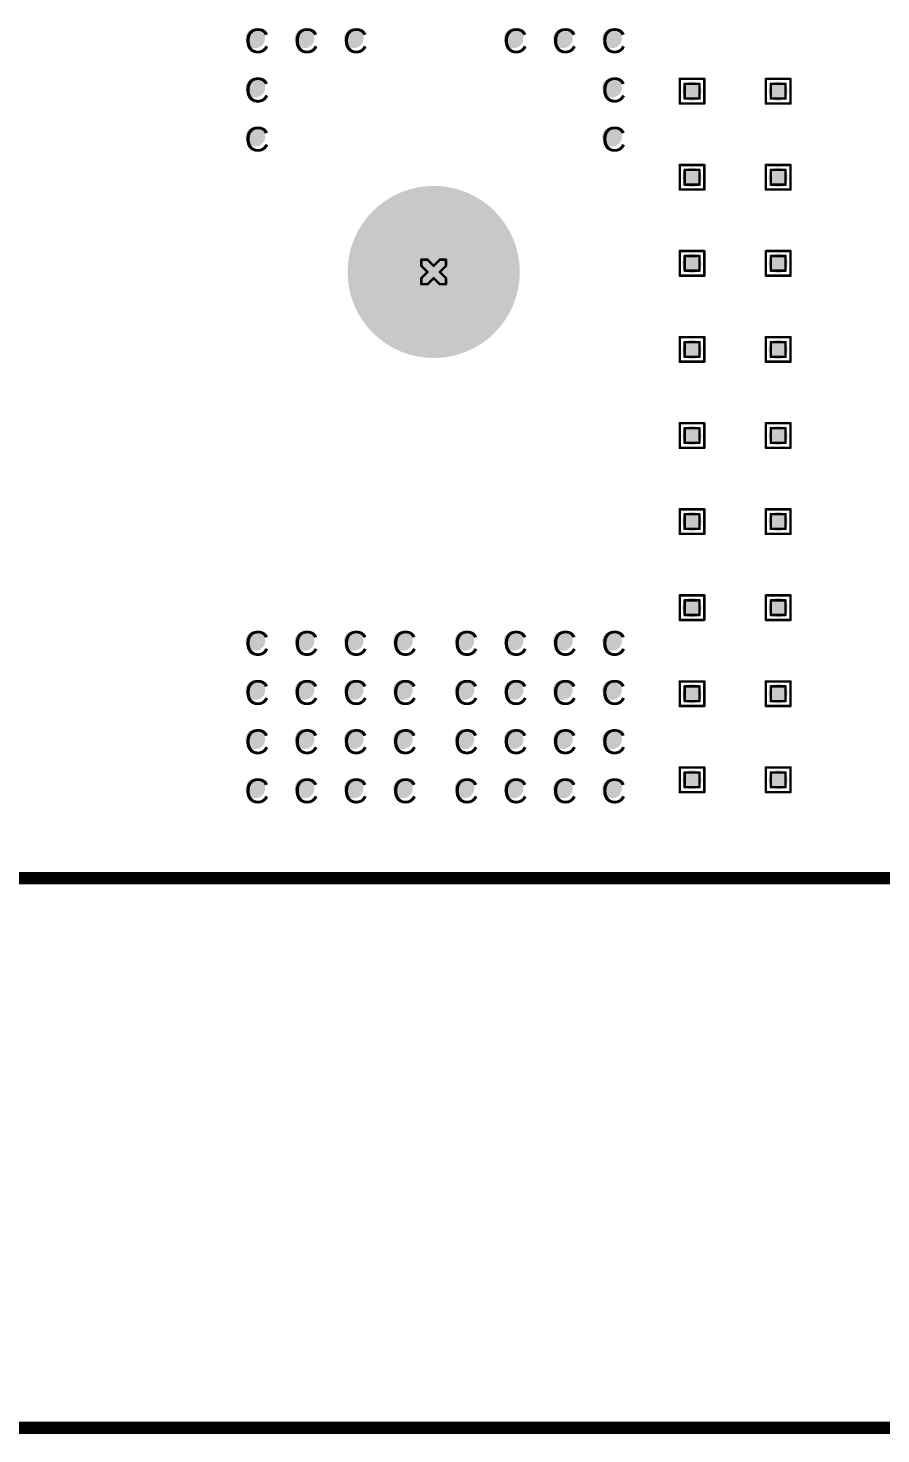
# Model space of a CAD drawing. Header units: millimetres. Extents: x -25 to 478, y -31 to 252.
# Drawn here: x 100.52 to 118.12, y -11.48 to 17.56 of the extents above; entities that cross this region are included whole.
import ezdxf

# ---------------------------------------------------------------- set-up
doc = ezdxf.new("R2010")
doc.units = ezdxf.units.MM
for name, color, linetype in [('DrillDrawing', 1, 'Continuous'), ('Mechanical1', 6, 'Continuous'), ('Mechanical2', 216, 'Continuous'), ('ViaHoleLayer', 16, 'Continuous')]:
    doc.layers.add(name, color=color, linetype=linetype)
doc.styles.add('Arial', font='', dxfattribs={"height": 0.2})
doc.styles.get('Arial').set_extended_font_data('Arial')

# ---------------------------------------------------------------- blocks, each defined once
blk = doc.blocks.new('FP_CB25_18_CY_CONN_TERM_LUG_25MM4_7MM9_MFG_1492')
at = {"layer": 'ViaHoleLayer'}
h = blk.add_hatch(color=16, dxfattribs=at)
edge = h.paths.add_edge_path()
edge.add_arc((-3.048, 3.683), 0.203, 0, 360)
h = blk.add_hatch(color=16, dxfattribs=at)
edge = h.paths.add_edge_path()
edge.add_arc((-2.032, 3.683), 0.203, 0, 360)
h = blk.add_hatch(color=16, dxfattribs=at)
edge = h.paths.add_edge_path()
edge.add_arc((-1.016, 3.683), 0.203, 0, 360)
h = blk.add_hatch(color=16, dxfattribs=at)
edge = h.paths.add_edge_path()
edge.add_arc((0, 3.683), 0.203, 0, 360)
h = blk.add_hatch(color=16, dxfattribs=at)
edge = h.paths.add_edge_path()
edge.add_arc((10.414, 3.683), 0.203, 0, 360)
h = blk.add_hatch(color=16, dxfattribs=at)
edge = h.paths.add_edge_path()
edge.add_arc((11.43, 3.683), 0.203, 0, 360)
h = blk.add_hatch(color=16, dxfattribs=at)
edge = h.paths.add_edge_path()
edge.add_arc((12.446, 3.683), 0.203, 0, 360)
h = blk.add_hatch(color=16, dxfattribs=at)
edge = h.paths.add_edge_path()
edge.add_arc((-3.048, 2.667), 0.203, 0, 360)
h = blk.add_hatch(color=16, dxfattribs=at)
edge = h.paths.add_edge_path()
edge.add_arc((-2.032, 2.667), 0.203, 0, 360)
h = blk.add_hatch(color=16, dxfattribs=at)
edge = h.paths.add_edge_path()
edge.add_arc((-1.016, 2.667), 0.203, 0, 360)
h = blk.add_hatch(color=16, dxfattribs=at)
edge = h.paths.add_edge_path()
edge.add_arc((0, 2.667), 0.203, 0, 360)
h = blk.add_hatch(color=16, dxfattribs=at)
edge = h.paths.add_edge_path()
edge.add_arc((12.446, 2.667), 0.203, 0, 360)
h = blk.add_hatch(color=16, dxfattribs=at)
edge = h.paths.add_edge_path()
edge.add_arc((-3.048, 1.651), 0.203, 0, 360)
h = blk.add_hatch(color=16, dxfattribs=at)
edge = h.paths.add_edge_path()
edge.add_arc((-2.032, 1.651), 0.203, 0, 360)
h = blk.add_hatch(color=16, dxfattribs=at)
edge = h.paths.add_edge_path()
edge.add_arc((-1.016, 1.651), 0.203, 0, 360)
h = blk.add_hatch(color=16, dxfattribs=at)
edge = h.paths.add_edge_path()
edge.add_arc((0, 1.651), 0.203, 0, 360)
h = blk.add_hatch(color=16, dxfattribs=at)
edge = h.paths.add_edge_path()
edge.add_arc((7.62, 0), 1.778, 0, 360)
h = blk.add_hatch(color=16, dxfattribs=at)
edge = h.paths.add_edge_path()
edge.add_arc((12.446, 1.651), 0.203, 0, 360)
h = blk.add_hatch(color=16, dxfattribs=at)
edge = h.paths.add_edge_path()
edge.add_arc((-3.048, 0.635), 0.203, 0, 360)
h = blk.add_hatch(color=16, dxfattribs=at)
edge = h.paths.add_edge_path()
edge.add_arc((-2.032, 0.635), 0.203, 0, 360)
h = blk.add_hatch(color=16, dxfattribs=at)
edge = h.paths.add_edge_path()
edge.add_arc((-1.016, 0.635), 0.203, 0, 360)
h = blk.add_hatch(color=16, dxfattribs=at)
edge = h.paths.add_edge_path()
edge.add_arc((0, 0.635), 0.203, 0, 360)
h = blk.add_hatch(color=16, dxfattribs=at)
edge = h.paths.add_edge_path()
edge.add_arc((-3.048, -0.635), 0.203, 0, 360)
h = blk.add_hatch(color=16, dxfattribs=at)
edge = h.paths.add_edge_path()
edge.add_arc((-2.032, -0.635), 0.203, 0, 360)
h = blk.add_hatch(color=16, dxfattribs=at)
edge = h.paths.add_edge_path()
edge.add_arc((-1.016, -0.635), 0.203, 0, 360)
h = blk.add_hatch(color=16, dxfattribs=at)
edge = h.paths.add_edge_path()
edge.add_arc((0, -0.635), 0.203, 0, 360)
h = blk.add_hatch(color=16, dxfattribs=at)
edge = h.paths.add_edge_path()
edge.add_arc((-3.048, -1.651), 0.203, 0, 360)
h = blk.add_hatch(color=16, dxfattribs=at)
edge = h.paths.add_edge_path()
edge.add_arc((-2.032, -1.651), 0.203, 0, 360)
h = blk.add_hatch(color=16, dxfattribs=at)
edge = h.paths.add_edge_path()
edge.add_arc((-1.016, -1.651), 0.203, 0, 360)
h = blk.add_hatch(color=16, dxfattribs=at)
edge = h.paths.add_edge_path()
edge.add_arc((0, -1.651), 0.203, 0, 360)
h = blk.add_hatch(color=16, dxfattribs=at)
edge = h.paths.add_edge_path()
edge.add_arc((12.446, -1.651), 0.203, 0, 360)
h = blk.add_hatch(color=16, dxfattribs=at)
edge = h.paths.add_edge_path()
edge.add_arc((-3.048, -2.667), 0.203, 0, 360)
h = blk.add_hatch(color=16, dxfattribs=at)
edge = h.paths.add_edge_path()
edge.add_arc((-2.032, -2.667), 0.203, 0, 360)
h = blk.add_hatch(color=16, dxfattribs=at)
edge = h.paths.add_edge_path()
edge.add_arc((-1.016, -2.667), 0.203, 0, 360)
h = blk.add_hatch(color=16, dxfattribs=at)
edge = h.paths.add_edge_path()
edge.add_arc((0, -2.667), 0.203, 0, 360)
h = blk.add_hatch(color=16, dxfattribs=at)
edge = h.paths.add_edge_path()
edge.add_arc((12.446, -2.667), 0.203, 0, 360)
h = blk.add_hatch(color=16, dxfattribs=at)
edge = h.paths.add_edge_path()
edge.add_arc((-3.048, -3.683), 0.203, 0, 360)
h = blk.add_hatch(color=16, dxfattribs=at)
edge = h.paths.add_edge_path()
edge.add_arc((-2.032, -3.683), 0.203, 0, 360)
h = blk.add_hatch(color=16, dxfattribs=at)
edge = h.paths.add_edge_path()
edge.add_arc((-1.016, -3.683), 0.203, 0, 360)
h = blk.add_hatch(color=16, dxfattribs=at)
edge = h.paths.add_edge_path()
edge.add_arc((0, -3.683), 0.203, 0, 360)
h = blk.add_hatch(color=16, dxfattribs=at)
edge = h.paths.add_edge_path()
edge.add_arc((10.414, -3.683), 0.203, 0, 360)
h = blk.add_hatch(color=16, dxfattribs=at)
edge = h.paths.add_edge_path()
edge.add_arc((11.43, -3.683), 0.203, 0, 360)
h = blk.add_hatch(color=16, dxfattribs=at)
edge = h.paths.add_edge_path()
edge.add_arc((12.446, -3.683), 0.203, 0, 360)

msp = doc.modelspace()

# ---------------------------------------------------------------- hatches: boundary and pattern name
at = {"layer": 'ViaHoleLayer'}
h = msp.add_hatch(color=16, dxfattribs=at)
edge = h.paths.add_edge_path()
edge.add_arc((114.224, 16.254), 0.2, 0, 360)
h = msp.add_hatch(color=16, dxfattribs=at)
edge = h.paths.add_edge_path()
edge.add_arc((116.002, 16.254), 0.2, 0, 360)
h = msp.add_hatch(color=16, dxfattribs=at)
edge = h.paths.add_edge_path()
edge.add_arc((114.224, 14.476), 0.2, 0, 360)
h = msp.add_hatch(color=16, dxfattribs=at)
edge = h.paths.add_edge_path()
edge.add_arc((116.002, 14.476), 0.2, 0, 360)
h = msp.add_hatch(color=16, dxfattribs=at)
edge = h.paths.add_edge_path()
edge.add_arc((114.224, 12.698), 0.2, 0, 360)
h = msp.add_hatch(color=16, dxfattribs=at)
edge = h.paths.add_edge_path()
edge.add_arc((116.002, 12.698), 0.2, 0, 360)
h = msp.add_hatch(color=16, dxfattribs=at)
edge = h.paths.add_edge_path()
edge.add_arc((114.224, 10.92), 0.2, 0, 360)
h = msp.add_hatch(color=16, dxfattribs=at)
edge = h.paths.add_edge_path()
edge.add_arc((116.002, 10.92), 0.2, 0, 360)
h = msp.add_hatch(color=16, dxfattribs=at)
edge = h.paths.add_edge_path()
edge.add_arc((114.224, 9.142), 0.2, 0, 360)
h = msp.add_hatch(color=16, dxfattribs=at)
edge = h.paths.add_edge_path()
edge.add_arc((116.002, 9.142), 0.2, 0, 360)
h = msp.add_hatch(color=16, dxfattribs=at)
edge = h.paths.add_edge_path()
edge.add_arc((114.224, 7.364), 0.2, 0, 360)
h = msp.add_hatch(color=16, dxfattribs=at)
edge = h.paths.add_edge_path()
edge.add_arc((116.002, 7.364), 0.2, 0, 360)
h = msp.add_hatch(color=16, dxfattribs=at)
edge = h.paths.add_edge_path()
edge.add_arc((114.224, 5.586), 0.2, 0, 360)
h = msp.add_hatch(color=16, dxfattribs=at)
edge = h.paths.add_edge_path()
edge.add_arc((116.002, 5.586), 0.2, 0, 360)
h = msp.add_hatch(color=16, dxfattribs=at)
edge = h.paths.add_edge_path()
edge.add_arc((114.224, 3.808), 0.2, 0, 360)
h = msp.add_hatch(color=16, dxfattribs=at)
edge = h.paths.add_edge_path()
edge.add_arc((116.002, 3.808), 0.2, 0, 360)
h = msp.add_hatch(color=16, dxfattribs=at)
edge = h.paths.add_edge_path()
edge.add_arc((114.224, 2.03), 0.2, 0, 360)
h = msp.add_hatch(color=16, dxfattribs=at)
edge = h.paths.add_edge_path()
edge.add_arc((116.002, 2.03), 0.2, 0, 360)

# ---------------------------------------------------------------- linework, layer by layer
at = {"layer": 'DrillDrawing', "const_width": 0.0508}
for points in [[(113.97, 16.508), (114.478, 16.508)], [(113.97, 16), (113.97, 16.508)], [(114.071, 16.406), (114.376, 16.406)], [(114.071, 16.102), (114.071, 16.406)], [(114.376, 16.102), (114.376, 16.406)], [(114.478, 16), (114.478, 16.508)], [(115.748, 16.508), (116.256, 16.508)], [(115.748, 16), (115.748, 16.508)], [(115.849, 16.406), (116.154, 16.406)], [(115.849, 16.102), (115.849, 16.406)], [(116.154, 16.102), (116.154, 16.406)], [(116.256, 16), (116.256, 16.508)], [(113.97, 16), (114.478, 16)], [(114.071, 16.102), (114.376, 16.102)], [(115.748, 16), (116.256, 16)], [(115.849, 16.102), (116.154, 16.102)], [(113.97, 14.73), (114.478, 14.73)], [(113.97, 14.222), (113.97, 14.73)], [(114.071, 14.628), (114.376, 14.628)], [(114.071, 14.324), (114.071, 14.628)], [(114.376, 14.324), (114.376, 14.628)], [(114.478, 14.222), (114.478, 14.73)], [(115.748, 14.73), (116.256, 14.73)], [(115.748, 14.222), (115.748, 14.73)], [(115.849, 14.628), (116.154, 14.628)], [(115.849, 14.324), (115.849, 14.628)], [(116.154, 14.324), (116.154, 14.628)], [(116.256, 14.222), (116.256, 14.73)], [(113.97, 14.222), (114.478, 14.222)], [(114.071, 14.324), (114.376, 14.324)], [(115.748, 14.222), (116.256, 14.222)], [(115.849, 14.324), (116.154, 14.324)], [(108.636, 12.647), (108.636, 12.774)], [(108.636, 12.774), (108.763, 12.774)], [(108.763, 12.774), (108.89, 12.647)], [(108.89, 12.647), (109.017, 12.774)], [(109.017, 12.774), (109.144, 12.774)], [(109.144, 12.647), (109.144, 12.774)], [(113.97, 12.952), (114.478, 12.952)], [(113.97, 12.444), (113.97, 12.952)], [(114.071, 12.85), (114.376, 12.85)], [(114.071, 12.546), (114.071, 12.85)], [(114.376, 12.546), (114.376, 12.85)], [(114.478, 12.444), (114.478, 12.952)], [(115.748, 12.952), (116.256, 12.952)], [(115.748, 12.444), (115.748, 12.952)], [(115.849, 12.85), (116.154, 12.85)], [(115.849, 12.546), (115.849, 12.85)], [(116.154, 12.546), (116.154, 12.85)], [(116.256, 12.444), (116.256, 12.952)], [(108.636, 12.647), (108.763, 12.52)], [(108.636, 12.393), (108.763, 12.52)], [(109.017, 12.52), (109.144, 12.647)], [(109.017, 12.52), (109.144, 12.393)], [(114.071, 12.546), (114.376, 12.546)], [(115.849, 12.546), (116.154, 12.546)], [(108.636, 12.266), (108.636, 12.393)], [(108.636, 12.266), (108.763, 12.266)], [(108.763, 12.266), (108.89, 12.393)], [(108.89, 12.393), (109.017, 12.266)], [(109.017, 12.266), (109.144, 12.266)], [(109.144, 12.266), (109.144, 12.393)], [(113.97, 12.444), (114.478, 12.444)], [(115.748, 12.444), (116.256, 12.444)], [(113.97, 11.174), (114.478, 11.174)], [(113.97, 10.666), (113.97, 11.174)], [(114.071, 11.072), (114.376, 11.072)], [(114.071, 10.768), (114.071, 11.072)], [(114.376, 10.768), (114.376, 11.072)], [(114.478, 10.666), (114.478, 11.174)], [(115.748, 11.174), (116.256, 11.174)], [(115.748, 10.666), (115.748, 11.174)], [(115.849, 11.072), (116.154, 11.072)], [(115.849, 10.768), (115.849, 11.072)], [(116.154, 10.768), (116.154, 11.072)], [(116.256, 10.666), (116.256, 11.174)], [(114.071, 10.768), (114.376, 10.768)], [(115.849, 10.768), (116.154, 10.768)], [(113.97, 10.666), (114.478, 10.666)], [(115.748, 10.666), (116.256, 10.666)], [(113.97, 9.396), (114.478, 9.396)], [(113.97, 8.888), (113.97, 9.396)], [(114.071, 9.294), (114.376, 9.294)], [(114.071, 8.99), (114.071, 9.294)], [(114.376, 8.99), (114.376, 9.294)], [(114.478, 8.888), (114.478, 9.396)], [(115.748, 9.396), (116.256, 9.396)], [(115.748, 8.888), (115.748, 9.396)], [(115.849, 9.294), (116.154, 9.294)], [(115.849, 8.99), (115.849, 9.294)], [(116.154, 8.99), (116.154, 9.294)], [(116.256, 8.888), (116.256, 9.396)], [(114.071, 8.99), (114.376, 8.99)], [(115.849, 8.99), (116.154, 8.99)], [(113.97, 8.888), (114.478, 8.888)], [(115.748, 8.888), (116.256, 8.888)], [(113.97, 7.618), (114.478, 7.618)], [(113.97, 7.11), (113.97, 7.618)], [(114.478, 7.11), (114.478, 7.618)], [(115.748, 7.618), (116.256, 7.618)], [(115.748, 7.11), (115.748, 7.618)], [(116.256, 7.11), (116.256, 7.618)], [(114.071, 7.516), (114.376, 7.516)], [(114.071, 7.212), (114.071, 7.516)], [(114.376, 7.212), (114.376, 7.516)], [(115.849, 7.516), (116.154, 7.516)], [(115.849, 7.212), (115.849, 7.516)], [(116.154, 7.212), (116.154, 7.516)], [(113.97, 7.11), (114.478, 7.11)], [(114.071, 7.212), (114.376, 7.212)], [(115.748, 7.11), (116.256, 7.11)], [(115.849, 7.212), (116.154, 7.212)], [(113.97, 5.84), (114.478, 5.84)], [(113.97, 5.332), (113.97, 5.84)], [(114.478, 5.332), (114.478, 5.84)], [(115.748, 5.84), (116.256, 5.84)], [(115.748, 5.332), (115.748, 5.84)], [(116.256, 5.332), (116.256, 5.84)], [(114.071, 5.738), (114.376, 5.738)], [(114.071, 5.434), (114.071, 5.738)], [(114.376, 5.434), (114.376, 5.738)], [(115.849, 5.738), (116.154, 5.738)], [(115.849, 5.434), (115.849, 5.738)], [(116.154, 5.434), (116.154, 5.738)], [(113.97, 5.332), (114.478, 5.332)], [(114.071, 5.434), (114.376, 5.434)], [(115.748, 5.332), (116.256, 5.332)], [(115.849, 5.434), (116.154, 5.434)], [(113.97, 4.062), (114.478, 4.062)], [(113.97, 3.554), (113.97, 4.062)], [(114.478, 3.554), (114.478, 4.062)], [(115.748, 4.062), (116.256, 4.062)], [(115.748, 3.554), (115.748, 4.062)], [(116.256, 3.554), (116.256, 4.062)], [(114.071, 3.96), (114.376, 3.96)], [(114.071, 3.656), (114.071, 3.96)], [(114.376, 3.656), (114.376, 3.96)], [(115.849, 3.96), (116.154, 3.96)], [(115.849, 3.656), (115.849, 3.96)], [(116.154, 3.656), (116.154, 3.96)], [(113.97, 3.554), (114.478, 3.554)], [(114.071, 3.656), (114.376, 3.656)], [(115.748, 3.554), (116.256, 3.554)], [(115.849, 3.656), (116.154, 3.656)], [(113.97, 2.284), (114.478, 2.284)], [(113.97, 1.776), (113.97, 2.284)], [(114.071, 2.182), (114.376, 2.182)], [(114.071, 1.878), (114.071, 2.182)], [(114.376, 1.878), (114.376, 2.182)], [(114.478, 1.776), (114.478, 2.284)], [(115.748, 2.284), (116.256, 2.284)], [(115.748, 1.776), (115.748, 2.284)], [(115.849, 2.182), (116.154, 2.182)], [(115.849, 1.878), (115.849, 2.182)], [(116.154, 1.878), (116.154, 2.182)], [(116.256, 1.776), (116.256, 2.284)], [(113.97, 1.776), (114.478, 1.776)], [(114.071, 1.878), (114.376, 1.878)], [(115.748, 1.776), (116.256, 1.776)], [(115.849, 1.878), (116.154, 1.878)]]:
    msp.add_lwpolyline(points, dxfattribs=at)
at = {"layer": 'DrillDrawing', "const_width": 0.0254}
for points in [[(113.957, 16.508, 1), (113.983, 16.508, 1)], [(113.957, 16.508, 1), (113.983, 16.508, 1)], [(114.059, 16.406, 1), (114.084, 16.406, 1)], [(114.059, 16.406, 1), (114.084, 16.406, 1)], [(114.364, 16.406, 1), (114.389, 16.406, 1)], [(114.364, 16.406, 1), (114.389, 16.406, 1)], [(114.465, 16.508, 1), (114.49, 16.508, 1)], [(114.465, 16.508, 1), (114.49, 16.508, 1)], [(115.735, 16.508, 1), (115.76, 16.508, 1)], [(115.735, 16.508, 1), (115.76, 16.508, 1)], [(115.837, 16.406, 1), (115.862, 16.406, 1)], [(115.837, 16.406, 1), (115.862, 16.406, 1)], [(116.141, 16.406, 1), (116.167, 16.406, 1)], [(116.141, 16.406, 1), (116.167, 16.406, 1)], [(116.243, 16.508, 1), (116.269, 16.508, 1)], [(116.243, 16.508, 1), (116.269, 16.508, 1)], [(113.957, 16, 1), (113.983, 16, 1)], [(113.957, 16, 1), (113.983, 16, 1)], [(114.059, 16.102, 1), (114.084, 16.102, 1)], [(114.059, 16.102, 1), (114.084, 16.102, 1)], [(114.364, 16.102, 1), (114.389, 16.102, 1)], [(114.364, 16.102, 1), (114.389, 16.102, 1)], [(114.465, 16, 1), (114.49, 16, 1)], [(114.465, 16, 1), (114.49, 16, 1)], [(115.735, 16, 1), (115.76, 16, 1)], [(115.735, 16, 1), (115.76, 16, 1)], [(115.837, 16.102, 1), (115.862, 16.102, 1)], [(115.837, 16.102, 1), (115.862, 16.102, 1)], [(116.141, 16.102, 1), (116.167, 16.102, 1)], [(116.141, 16.102, 1), (116.167, 16.102, 1)], [(116.243, 16, 1), (116.269, 16, 1)], [(116.243, 16, 1), (116.269, 16, 1)], [(113.957, 14.73, 1), (113.983, 14.73, 1)], [(113.957, 14.73, 1), (113.983, 14.73, 1)], [(114.059, 14.628, 1), (114.084, 14.628, 1)], [(114.059, 14.628, 1), (114.084, 14.628, 1)], [(114.364, 14.628, 1), (114.389, 14.628, 1)], [(114.364, 14.628, 1), (114.389, 14.628, 1)], [(114.465, 14.73, 1), (114.49, 14.73, 1)], [(114.465, 14.73, 1), (114.49, 14.73, 1)], [(115.735, 14.73, 1), (115.76, 14.73, 1)], [(115.735, 14.73, 1), (115.76, 14.73, 1)], [(115.837, 14.628, 1), (115.862, 14.628, 1)], [(115.837, 14.628, 1), (115.862, 14.628, 1)], [(116.141, 14.628, 1), (116.167, 14.628, 1)], [(116.141, 14.628, 1), (116.167, 14.628, 1)], [(116.243, 14.73, 1), (116.269, 14.73, 1)], [(116.243, 14.73, 1), (116.269, 14.73, 1)], [(113.957, 14.222, 1), (113.983, 14.222, 1)], [(113.957, 14.222, 1), (113.983, 14.222, 1)], [(114.059, 14.324, 1), (114.084, 14.324, 1)], [(114.059, 14.324, 1), (114.084, 14.324, 1)], [(114.364, 14.324, 1), (114.389, 14.324, 1)], [(114.364, 14.324, 1), (114.389, 14.324, 1)], [(114.465, 14.222, 1), (114.49, 14.222, 1)], [(114.465, 14.222, 1), (114.49, 14.222, 1)], [(115.735, 14.222, 1), (115.76, 14.222, 1)], [(115.735, 14.222, 1), (115.76, 14.222, 1)], [(115.837, 14.324, 1), (115.862, 14.324, 1)], [(115.837, 14.324, 1), (115.862, 14.324, 1)], [(116.141, 14.324, 1), (116.167, 14.324, 1)], [(116.141, 14.324, 1), (116.167, 14.324, 1)], [(116.243, 14.222, 1), (116.269, 14.222, 1)], [(116.243, 14.222, 1), (116.269, 14.222, 1)], [(108.623, 12.774, 1), (108.648, 12.774, 1)], [(108.623, 12.774, 1), (108.648, 12.774, 1)], [(108.75, 12.774, 1), (108.775, 12.774, 1)], [(108.75, 12.774, 1), (108.775, 12.774, 1)], [(109.004, 12.774, 1), (109.029, 12.774, 1)], [(109.004, 12.774, 1), (109.029, 12.774, 1)], [(109.131, 12.774, 1), (109.156, 12.774, 1)], [(109.131, 12.774, 1), (109.156, 12.774, 1)], [(113.957, 12.952, 1), (113.983, 12.952, 1)], [(113.957, 12.952, 1), (113.983, 12.952, 1)], [(114.059, 12.85, 1), (114.084, 12.85, 1)], [(114.059, 12.85, 1), (114.084, 12.85, 1)], [(114.364, 12.85, 1), (114.389, 12.85, 1)], [(114.364, 12.85, 1), (114.389, 12.85, 1)], [(114.465, 12.952, 1), (114.49, 12.952, 1)], [(114.465, 12.952, 1), (114.49, 12.952, 1)], [(115.735, 12.952, 1), (115.76, 12.952, 1)], [(115.735, 12.952, 1), (115.76, 12.952, 1)], [(115.837, 12.85, 1), (115.862, 12.85, 1)], [(115.837, 12.85, 1), (115.862, 12.85, 1)], [(116.141, 12.85, 1), (116.167, 12.85, 1)], [(116.141, 12.85, 1), (116.167, 12.85, 1)], [(116.243, 12.952, 1), (116.269, 12.952, 1)], [(116.243, 12.952, 1), (116.269, 12.952, 1)], [(108.623, 12.647, 1), (108.648, 12.647, 1)], [(108.623, 12.647, 1), (108.648, 12.647, 1)], [(108.75, 12.52, 1), (108.775, 12.52, 1)], [(108.75, 12.52, 1), (108.775, 12.52, 1)], [(108.877, 12.647, 1), (108.903, 12.647, 1)], [(108.877, 12.647, 1), (108.903, 12.647, 1)], [(109.004, 12.52, 1), (109.029, 12.52, 1)], [(109.004, 12.52, 1), (109.029, 12.52, 1)], [(109.131, 12.647, 1), (109.156, 12.647, 1)], [(109.131, 12.647, 1), (109.156, 12.647, 1)], [(114.059, 12.546, 1), (114.084, 12.546, 1)], [(114.059, 12.546, 1), (114.084, 12.546, 1)], [(114.364, 12.546, 1), (114.389, 12.546, 1)], [(114.364, 12.546, 1), (114.389, 12.546, 1)], [(115.837, 12.546, 1), (115.862, 12.546, 1)], [(115.837, 12.546, 1), (115.862, 12.546, 1)], [(116.141, 12.546, 1), (116.167, 12.546, 1)], [(116.141, 12.546, 1), (116.167, 12.546, 1)], [(108.623, 12.393, 1), (108.648, 12.393, 1)], [(108.623, 12.393, 1), (108.648, 12.393, 1)], [(108.623, 12.266, 1), (108.648, 12.266, 1)], [(108.623, 12.266, 1), (108.648, 12.266, 1)], [(108.75, 12.266, 1), (108.775, 12.266, 1)], [(108.75, 12.266, 1), (108.775, 12.266, 1)], [(108.877, 12.393, 1), (108.903, 12.393, 1)], [(108.877, 12.393, 1), (108.903, 12.393, 1)], [(109.004, 12.266, 1), (109.029, 12.266, 1)], [(109.004, 12.266, 1), (109.029, 12.266, 1)], [(109.131, 12.393, 1), (109.156, 12.393, 1)], [(109.131, 12.393, 1), (109.156, 12.393, 1)], [(109.131, 12.266, 1), (109.156, 12.266, 1)], [(109.131, 12.266, 1), (109.156, 12.266, 1)], [(113.957, 12.444, 1), (113.983, 12.444, 1)], [(113.957, 12.444, 1), (113.983, 12.444, 1)], [(114.465, 12.444, 1), (114.49, 12.444, 1)], [(114.465, 12.444, 1), (114.49, 12.444, 1)], [(115.735, 12.444, 1), (115.76, 12.444, 1)], [(115.735, 12.444, 1), (115.76, 12.444, 1)], [(116.243, 12.444, 1), (116.269, 12.444, 1)], [(116.243, 12.444, 1), (116.269, 12.444, 1)], [(113.957, 11.174, 1), (113.983, 11.174, 1)], [(113.957, 11.174, 1), (113.983, 11.174, 1)], [(114.059, 11.072, 1), (114.084, 11.072, 1)], [(114.059, 11.072, 1), (114.084, 11.072, 1)], [(114.364, 11.072, 1), (114.389, 11.072, 1)], [(114.364, 11.072, 1), (114.389, 11.072, 1)], [(114.465, 11.174, 1), (114.49, 11.174, 1)], [(114.465, 11.174, 1), (114.49, 11.174, 1)], [(115.735, 11.174, 1), (115.76, 11.174, 1)], [(115.735, 11.174, 1), (115.76, 11.174, 1)], [(115.837, 11.072, 1), (115.862, 11.072, 1)], [(115.837, 11.072, 1), (115.862, 11.072, 1)], [(116.141, 11.072, 1), (116.167, 11.072, 1)], [(116.141, 11.072, 1), (116.167, 11.072, 1)], [(116.243, 11.174, 1), (116.269, 11.174, 1)], [(116.243, 11.174, 1), (116.269, 11.174, 1)], [(114.059, 10.768, 1), (114.084, 10.768, 1)], [(114.059, 10.768, 1), (114.084, 10.768, 1)], [(114.364, 10.768, 1), (114.389, 10.768, 1)], [(114.364, 10.768, 1), (114.389, 10.768, 1)], [(115.837, 10.768, 1), (115.862, 10.768, 1)], [(115.837, 10.768, 1), (115.862, 10.768, 1)], [(116.141, 10.768, 1), (116.167, 10.768, 1)], [(116.141, 10.768, 1), (116.167, 10.768, 1)], [(113.957, 10.666, 1), (113.983, 10.666, 1)], [(113.957, 10.666, 1), (113.983, 10.666, 1)], [(114.465, 10.666, 1), (114.49, 10.666, 1)], [(114.465, 10.666, 1), (114.49, 10.666, 1)], [(115.735, 10.666, 1), (115.76, 10.666, 1)], [(115.735, 10.666, 1), (115.76, 10.666, 1)], [(116.243, 10.666, 1), (116.269, 10.666, 1)], [(116.243, 10.666, 1), (116.269, 10.666, 1)], [(113.957, 9.396, 1), (113.983, 9.396, 1)], [(113.957, 9.396, 1), (113.983, 9.396, 1)], [(114.059, 9.294, 1), (114.084, 9.294, 1)], [(114.059, 9.294, 1), (114.084, 9.294, 1)], [(114.364, 9.294, 1), (114.389, 9.294, 1)], [(114.364, 9.294, 1), (114.389, 9.294, 1)], [(114.465, 9.396, 1), (114.49, 9.396, 1)], [(114.465, 9.396, 1), (114.49, 9.396, 1)], [(115.735, 9.396, 1), (115.76, 9.396, 1)], [(115.735, 9.396, 1), (115.76, 9.396, 1)], [(115.837, 9.294, 1), (115.862, 9.294, 1)], [(115.837, 9.294, 1), (115.862, 9.294, 1)], [(116.141, 9.294, 1), (116.167, 9.294, 1)], [(116.141, 9.294, 1), (116.167, 9.294, 1)], [(116.243, 9.396, 1), (116.269, 9.396, 1)], [(116.243, 9.396, 1), (116.269, 9.396, 1)], [(114.059, 8.99, 1), (114.084, 8.99, 1)], [(114.059, 8.99, 1), (114.084, 8.99, 1)], [(114.364, 8.99, 1), (114.389, 8.99, 1)], [(114.364, 8.99, 1), (114.389, 8.99, 1)], [(115.837, 8.99, 1), (115.862, 8.99, 1)], [(115.837, 8.99, 1), (115.862, 8.99, 1)], [(116.141, 8.99, 1), (116.167, 8.99, 1)], [(116.141, 8.99, 1), (116.167, 8.99, 1)], [(113.957, 8.888, 1), (113.983, 8.888, 1)], [(113.957, 8.888, 1), (113.983, 8.888, 1)], [(114.465, 8.888, 1), (114.49, 8.888, 1)], [(114.465, 8.888, 1), (114.49, 8.888, 1)], [(115.735, 8.888, 1), (115.76, 8.888, 1)], [(115.735, 8.888, 1), (115.76, 8.888, 1)], [(116.243, 8.888, 1), (116.269, 8.888, 1)], [(116.243, 8.888, 1), (116.269, 8.888, 1)], [(113.957, 7.618, 1), (113.983, 7.618, 1)], [(113.957, 7.618, 1), (113.983, 7.618, 1)], [(114.465, 7.618, 1), (114.49, 7.618, 1)], [(114.465, 7.618, 1), (114.49, 7.618, 1)], [(115.735, 7.618, 1), (115.76, 7.618, 1)], [(115.735, 7.618, 1), (115.76, 7.618, 1)], [(116.243, 7.618, 1), (116.269, 7.618, 1)], [(116.243, 7.618, 1), (116.269, 7.618, 1)], [(114.059, 7.516, 1), (114.084, 7.516, 1)], [(114.059, 7.516, 1), (114.084, 7.516, 1)], [(114.364, 7.516, 1), (114.389, 7.516, 1)], [(114.364, 7.516, 1), (114.389, 7.516, 1)], [(115.837, 7.516, 1), (115.862, 7.516, 1)], [(115.837, 7.516, 1), (115.862, 7.516, 1)], [(116.141, 7.516, 1), (116.167, 7.516, 1)], [(116.141, 7.516, 1), (116.167, 7.516, 1)], [(113.957, 7.11, 1), (113.983, 7.11, 1)], [(113.957, 7.11, 1), (113.983, 7.11, 1)], [(114.059, 7.212, 1), (114.084, 7.212, 1)], [(114.059, 7.212, 1), (114.084, 7.212, 1)], [(114.364, 7.212, 1), (114.389, 7.212, 1)], [(114.364, 7.212, 1), (114.389, 7.212, 1)], [(114.465, 7.11, 1), (114.49, 7.11, 1)], [(114.465, 7.11, 1), (114.49, 7.11, 1)], [(115.735, 7.11, 1), (115.76, 7.11, 1)], [(115.735, 7.11, 1), (115.76, 7.11, 1)], [(115.837, 7.212, 1), (115.862, 7.212, 1)], [(115.837, 7.212, 1), (115.862, 7.212, 1)], [(116.141, 7.212, 1), (116.167, 7.212, 1)], [(116.141, 7.212, 1), (116.167, 7.212, 1)], [(116.243, 7.11, 1), (116.269, 7.11, 1)], [(116.243, 7.11, 1), (116.269, 7.11, 1)], [(113.957, 5.84, 1), (113.983, 5.84, 1)], [(113.957, 5.84, 1), (113.983, 5.84, 1)], [(114.465, 5.84, 1), (114.49, 5.84, 1)], [(114.465, 5.84, 1), (114.49, 5.84, 1)], [(115.735, 5.84, 1), (115.76, 5.84, 1)], [(115.735, 5.84, 1), (115.76, 5.84, 1)], [(116.243, 5.84, 1), (116.269, 5.84, 1)], [(116.243, 5.84, 1), (116.269, 5.84, 1)], [(114.059, 5.738, 1), (114.084, 5.738, 1)], [(114.059, 5.738, 1), (114.084, 5.738, 1)], [(114.364, 5.738, 1), (114.389, 5.738, 1)], [(114.364, 5.738, 1), (114.389, 5.738, 1)], [(115.837, 5.738, 1), (115.862, 5.738, 1)], [(115.837, 5.738, 1), (115.862, 5.738, 1)], [(116.141, 5.738, 1), (116.167, 5.738, 1)], [(116.141, 5.738, 1), (116.167, 5.738, 1)], [(113.957, 5.332, 1), (113.983, 5.332, 1)], [(113.957, 5.332, 1), (113.983, 5.332, 1)], [(114.059, 5.434, 1), (114.084, 5.434, 1)], [(114.059, 5.434, 1), (114.084, 5.434, 1)], [(114.364, 5.434, 1), (114.389, 5.434, 1)], [(114.364, 5.434, 1), (114.389, 5.434, 1)], [(114.465, 5.332, 1), (114.49, 5.332, 1)], [(114.465, 5.332, 1), (114.49, 5.332, 1)], [(115.735, 5.332, 1), (115.76, 5.332, 1)], [(115.735, 5.332, 1), (115.76, 5.332, 1)], [(115.837, 5.434, 1), (115.862, 5.434, 1)], [(115.837, 5.434, 1), (115.862, 5.434, 1)], [(116.141, 5.434, 1), (116.167, 5.434, 1)], [(116.141, 5.434, 1), (116.167, 5.434, 1)], [(116.243, 5.332, 1), (116.269, 5.332, 1)], [(116.243, 5.332, 1), (116.269, 5.332, 1)], [(113.957, 4.062, 1), (113.983, 4.062, 1)], [(113.957, 4.062, 1), (113.983, 4.062, 1)], [(114.465, 4.062, 1), (114.49, 4.062, 1)], [(114.465, 4.062, 1), (114.49, 4.062, 1)], [(115.735, 4.062, 1), (115.76, 4.062, 1)], [(115.735, 4.062, 1), (115.76, 4.062, 1)], [(116.243, 4.062, 1), (116.269, 4.062, 1)], [(116.243, 4.062, 1), (116.269, 4.062, 1)], [(114.059, 3.96, 1), (114.084, 3.96, 1)], [(114.059, 3.96, 1), (114.084, 3.96, 1)], [(114.364, 3.96, 1), (114.389, 3.96, 1)], [(114.364, 3.96, 1), (114.389, 3.96, 1)], [(115.837, 3.96, 1), (115.862, 3.96, 1)], [(115.837, 3.96, 1), (115.862, 3.96, 1)], [(116.141, 3.96, 1), (116.167, 3.96, 1)], [(116.141, 3.96, 1), (116.167, 3.96, 1)], [(113.957, 3.554, 1), (113.983, 3.554, 1)], [(113.957, 3.554, 1), (113.983, 3.554, 1)], [(114.059, 3.656, 1), (114.084, 3.656, 1)], [(114.059, 3.656, 1), (114.084, 3.656, 1)], [(114.364, 3.656, 1), (114.389, 3.656, 1)], [(114.364, 3.656, 1), (114.389, 3.656, 1)], [(114.465, 3.554, 1), (114.49, 3.554, 1)], [(114.465, 3.554, 1), (114.49, 3.554, 1)], [(115.735, 3.554, 1), (115.76, 3.554, 1)], [(115.735, 3.554, 1), (115.76, 3.554, 1)], [(115.837, 3.656, 1), (115.862, 3.656, 1)], [(115.837, 3.656, 1), (115.862, 3.656, 1)], [(116.141, 3.656, 1), (116.167, 3.656, 1)], [(116.141, 3.656, 1), (116.167, 3.656, 1)], [(116.243, 3.554, 1), (116.269, 3.554, 1)], [(116.243, 3.554, 1), (116.269, 3.554, 1)], [(113.957, 2.284, 1), (113.983, 2.284, 1)], [(113.957, 2.284, 1), (113.983, 2.284, 1)], [(114.059, 2.182, 1), (114.084, 2.182, 1)], [(114.059, 2.182, 1), (114.084, 2.182, 1)], [(114.364, 2.182, 1), (114.389, 2.182, 1)], [(114.364, 2.182, 1), (114.389, 2.182, 1)], [(114.465, 2.284, 1), (114.49, 2.284, 1)], [(114.465, 2.284, 1), (114.49, 2.284, 1)], [(115.735, 2.284, 1), (115.76, 2.284, 1)], [(115.735, 2.284, 1), (115.76, 2.284, 1)], [(115.837, 2.182, 1), (115.862, 2.182, 1)], [(115.837, 2.182, 1), (115.862, 2.182, 1)], [(116.141, 2.182, 1), (116.167, 2.182, 1)], [(116.141, 2.182, 1), (116.167, 2.182, 1)], [(116.243, 2.284, 1), (116.269, 2.284, 1)], [(116.243, 2.284, 1), (116.269, 2.284, 1)], [(113.957, 1.776, 1), (113.983, 1.776, 1)], [(113.957, 1.776, 1), (113.983, 1.776, 1)], [(114.059, 1.878, 1), (114.084, 1.878, 1)], [(114.059, 1.878, 1), (114.084, 1.878, 1)], [(114.364, 1.878, 1), (114.389, 1.878, 1)], [(114.364, 1.878, 1), (114.389, 1.878, 1)], [(114.465, 1.776, 1), (114.49, 1.776, 1)], [(114.465, 1.776, 1), (114.49, 1.776, 1)], [(115.735, 1.776, 1), (115.76, 1.776, 1)], [(115.735, 1.776, 1), (115.76, 1.776, 1)], [(115.837, 1.878, 1), (115.862, 1.878, 1)], [(115.837, 1.878, 1), (115.862, 1.878, 1)], [(116.141, 1.878, 1), (116.167, 1.878, 1)], [(116.141, 1.878, 1), (116.167, 1.878, 1)], [(116.243, 1.776, 1), (116.269, 1.776, 1)], [(116.243, 1.776, 1), (116.269, 1.776, 1)]]:
    msp.add_lwpolyline(points, format="xyb", close=True, dxfattribs=at)
at = {"layer": 'Mechanical1', "const_width": 0.254}
msp.add_lwpolyline([(0, 0), (375, 0)], dxfattribs=at)
at = {"layer": 'Mechanical2', "const_width": 0.254}
msp.add_lwpolyline([(0, -11.354), (180.974, -11.354)], dxfattribs=at)

# ---------------------------------------------------------------- block references
at = {"rotation": 90}
msp.add_blockref('FP_CB25_18_CY_CONN_TERM_LUG_25MM4_7MM9_MFG_1492', (108.89, 4.9), dxfattribs=at)

# ---------------------------------------------------------------- texts
at = {"layer": 'DrillDrawing', "style": 'Arial'}
for p in [(104.987, 17.041), (106.003, 17.041), (107.019, 17.041), (110.321, 17.041), (111.337, 17.041), (112.353, 17.041), (104.987, 16.025), (112.353, 16.025), (104.987, 15.009), (112.353, 15.009), (104.987, 4.595), (106.003, 4.595), (107.019, 4.595), (108.035, 4.595), (109.305, 4.595), (110.321, 4.595), (111.337, 4.595), (112.353, 4.595), (104.987, 3.579), (106.003, 3.579), (107.019, 3.579), (108.035, 3.579), (109.305, 3.579), (110.321, 3.579), (111.337, 3.579), (112.353, 3.579), (104.987, 2.563), (106.003, 2.563), (107.019, 2.563), (108.035, 2.563), (109.305, 2.563), (110.321, 2.563), (111.337, 2.563), (112.353, 2.563), (104.987, 1.547), (106.003, 1.547), (107.019, 1.547), (108.035, 1.547), (109.305, 1.547), (110.321, 1.547), (111.337, 1.547), (112.353, 1.547)]:
    msp.add_text('C', height=0.508, dxfattribs=at).set_placement(p)

doc.saveas('drawing.dxf')
